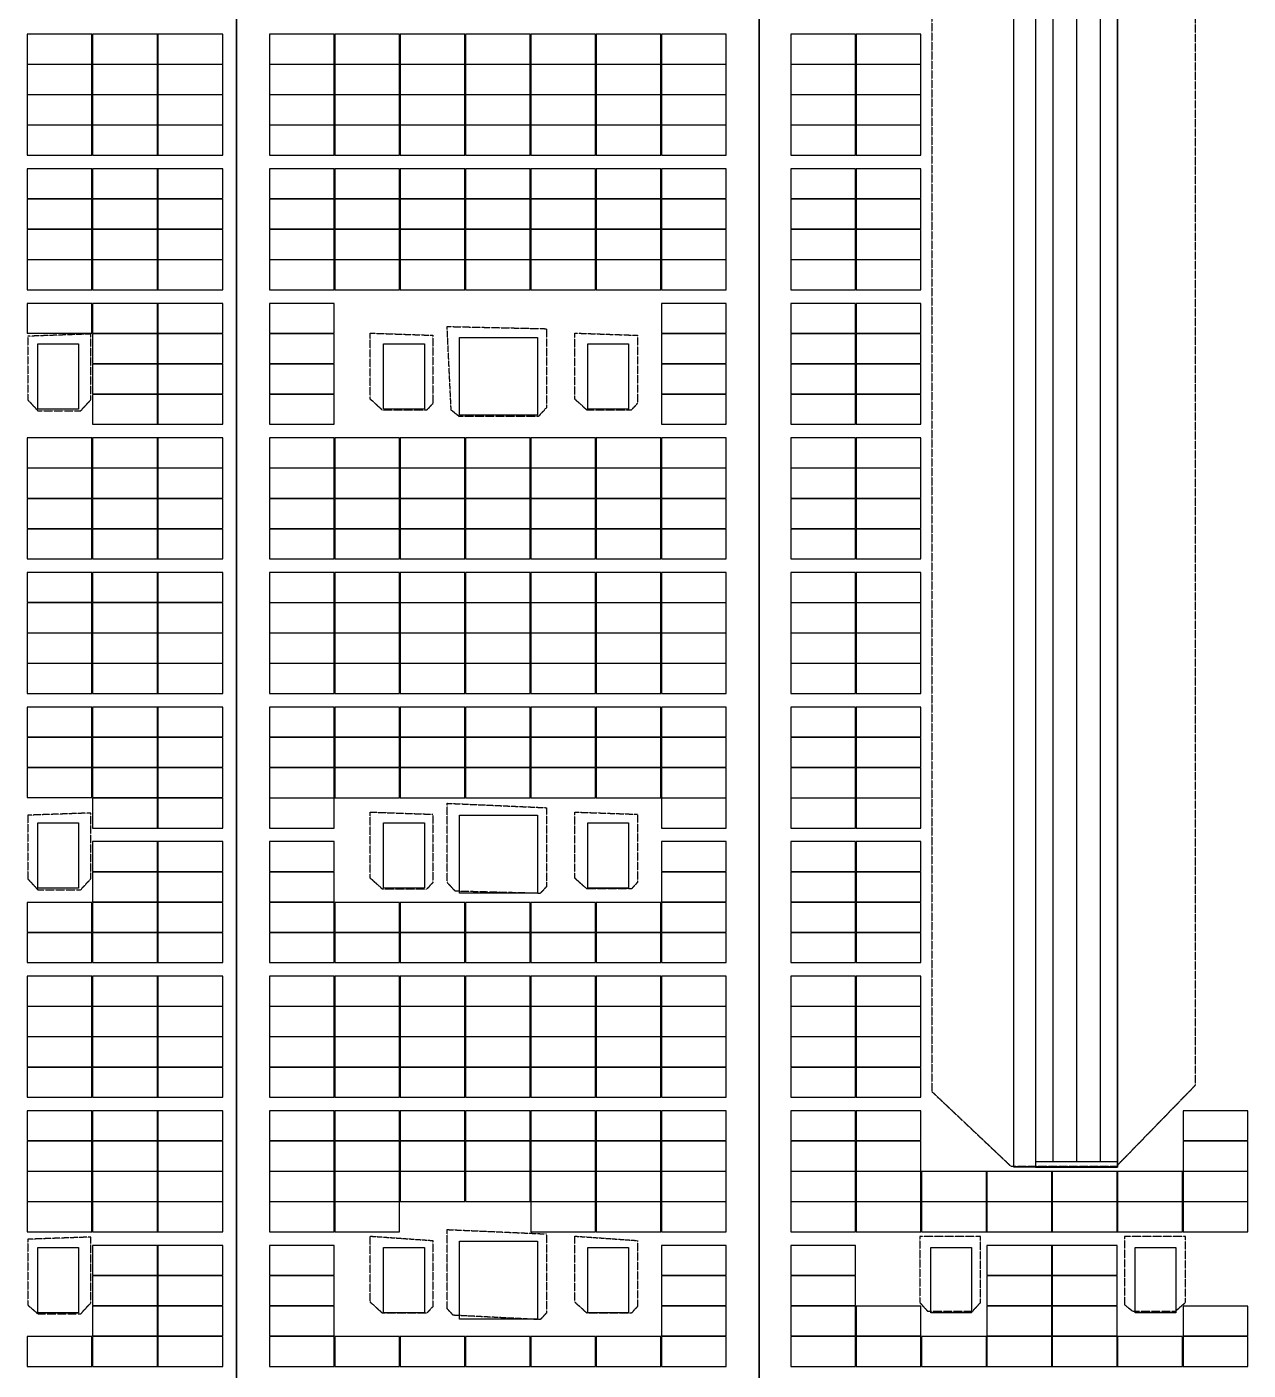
# Model space of a CAD drawing. Header units: metres. Extents: x -330863 to 383137, y -246038 to 314990.
# Drawn here: x 14103 to 58953, y 51590 to 100938 of the extents above; entities that cross this region are included whole.
import ezdxf

# ---------------------------------------------------------------- set-up
doc = ezdxf.new("R2010")
doc.units = ezdxf.units.M
doc.linetypes.add('DASHED', pattern=[1.524, 1.27, -0.254])
doc.linetypes.add('HIDDEN', pattern=[0.375, 0.25, -0.125])
for name, color, linetype in [('-建筑轮廓线', 7, 'Continuous'), ('屋脊线', 7, 'ByLayer'), ('组件', 7, 'ByLayer'), ('阴影', 8, 'DASHED'), ('障碍物', 7, 'ByLayer')]:
    doc.layers.add(name, color=color, linetype=linetype)
doc.layers.add('X消防车道', color=6, linetype='HIDDEN', lineweight=18)

# ---------------------------------------------------------------- blocks, each defined once
blk = doc.blocks.new('*U6')
at = {"layer": '屋脊线', "color": 30}
for p, q in [((21804.48789536953, -129651.2492358684, 8900), (21800.28662353754, 145848.7498962879, 8900)), ((41004.48789536953, -129651.2511312961, 10100), (41000.28662361205, 145848.7498962879, 10100))]:
    blk.add_line(p, q, dxfattribs=at)
at = {"flags": 1}
for tag in ['unit_id', 'unit_name']:
    blk.add_attdef(tag, (0, 0), '', height=2.5, dxfattribs=at)
blk = doc.blocks.new('*U41')
at = {"layer": '障碍物', "color": 1}
blk.add_polyline3d([(50349.99999806284, 138298.7498807907, 10), (54149.99999828636, 138298.7498807907, 10), (54149.99999828636, 59048.74988079071, 10), (50349.99999806284, 59048.74988079071, 10)], close=True, dxfattribs=at)
at = {"flags": 1}
for tag in ['shape', 'height']:
    blk.add_attdef(tag, (0, 0), '', height=2.5, dxfattribs=at)
blk = doc.blocks.new('*U171')
at = {"layer": '障碍物', "color": 1}
blk.add_polyline3d([(14500.02235256135, 89298.7500667572, 10), (16000.02208955586, 89298.7500667572, 10), (16000.02208955586, 86898.7499576807, 10), (14500.02235256135, 86898.7499576807, 10)], close=True, dxfattribs=at)
at = {"flags": 1}
for tag in ['shape', 'height']:
    blk.add_attdef(tag, (0, 0), '', height=2.5, dxfattribs=at)
blk = doc.blocks.new('*U175')
at = {"layer": '障碍物', "color": 1}
blk.add_polyline3d([(14500.0204230845, 71698.75006616116, 10), (16000.02015992999, 71698.75006616116, 10), (16000.02015992999, 69298.7499576807, 10), (14500.0204230845, 69298.7499576807, 10)], close=True, dxfattribs=at)
at = {"flags": 1}
for tag in ['shape', 'height']:
    blk.add_attdef(tag, (0, 0), '', height=2.5, dxfattribs=at)
blk = doc.blocks.new('*U179')
at = {"layer": '障碍物', "color": 1}
blk.add_polyline3d([(14500.01871272921, 56098.75006794929, 10), (16000.01844957471, 56098.75006794929, 10), (16000.01844957471, 53698.7499576807, 10), (14500.01871272921, 53698.7499576807, 10)], close=True, dxfattribs=at)
at = {"flags": 1}
for tag in ['shape', 'height']:
    blk.add_attdef(tag, (0, 0), '', height=2.5, dxfattribs=at)
blk = doc.blocks.new('*U252')
at = {"layer": '障碍物', "color": 1}
blk.add_polyline3d([(27199.99677754939, 89298.7500667572, 10), (28699.99651446939, 89298.7500667572, 10), (28699.99651446939, 86898.7499576807, 10), (27199.99677754939, 86898.7499576807, 10)], close=True, dxfattribs=at)
at = {"flags": 1}
for tag in ['shape', 'height']:
    blk.add_attdef(tag, (0, 0), '', height=2.5, dxfattribs=at)
blk = doc.blocks.new('*U253')
at = {"layer": '障碍物', "color": 1}
blk.add_polyline3d([(34700.02261579038, 89298.7500667572, 10), (36200.02235248685, 89298.7500667572, 10), (36200.02235248685, 86898.7499576807, 10), (34700.02261579038, 86898.7499576807, 10)], close=True, dxfattribs=at)
at = {"flags": 1}
for tag in ['shape', 'height']:
    blk.add_attdef(tag, (0, 0), '', height=2.5, dxfattribs=at)
blk = doc.blocks.new('*U254')
at = {"layer": '障碍物', "color": 1}
blk.add_polyline3d([(27199.99484799803, 71698.75006616116, 10), (28699.99458484352, 71698.75006616116, 10), (28699.99458484352, 69298.7499576807, 10), (27199.99484799803, 69298.7499576807, 10)], close=True, dxfattribs=at)
at = {"flags": 1}
for tag in ['shape', 'height']:
    blk.add_attdef(tag, (0, 0), '', height=2.5, dxfattribs=at)
blk = doc.blocks.new('*U255')
at = {"layer": '障碍物', "color": 1}
blk.add_polyline3d([(34700.02068631351, 71698.75006616116, 10), (36200.020423159, 71698.75006616116, 10), (36200.020423159, 69298.7499576807, 10), (34700.02068631351, 69298.7499576807, 10)], close=True, dxfattribs=at)
at = {"flags": 1}
for tag in ['shape', 'height']:
    blk.add_attdef(tag, (0, 0), '', height=2.5, dxfattribs=at)
blk = doc.blocks.new('*U256')
at = {"layer": '障碍物', "color": 1}
blk.add_polyline3d([(27199.99313801527, 56098.75006794929, 10), (28699.99287463725, 56098.75006794929, 10), (28699.99287463725, 53698.7499576807, 10), (27199.99313801527, 53698.7499576807, 10)], close=True, dxfattribs=at)
at = {"flags": 1}
for tag in ['shape', 'height']:
    blk.add_attdef(tag, (0, 0), '', height=2.5, dxfattribs=at)
blk = doc.blocks.new('*U257')
at = {"layer": '障碍物', "color": 1}
blk.add_polyline3d([(34700.01897588372, 56098.75006794929, 10), (36200.01871287823, 56098.75006794929, 10), (36200.01871287823, 53698.7499576807, 10), (34700.01897588372, 53698.7499576807, 10)], close=True, dxfattribs=at)
at = {"flags": 1}
for tag in ['shape', 'height']:
    blk.add_attdef(tag, (0, 0), '', height=2.5, dxfattribs=at)
blk = doc.blocks.new('*U281')
at = {"layer": '障碍物', "color": 1}
blk.add_polyline3d([(29989.86887447536, 89529.00398552416, 10), (32850.37708550692, 89529.00398552416, 10), (32850.37708550692, 86668.4957742691, 10), (29989.86887447536, 86668.4957742691, 10)], close=True, dxfattribs=at)
at = {"flags": 1}
for tag in ['shape', 'height']:
    blk.add_attdef(tag, (0, 0), '', height=2.5, dxfattribs=at)
blk = doc.blocks.new('*U282')
at = {"layer": '障碍物', "color": 1}
blk.add_polyline3d([(29989.86887447536, 71978.63719105719, 10), (32850.37708550692, 71978.63719105719, 10), (32850.37708550692, 69118.12897920609, 10), (29989.86887447536, 69118.12897920609, 10)], close=True, dxfattribs=at)
at = {"flags": 1}
for tag in ['shape', 'height']:
    blk.add_attdef(tag, (0, 0), '', height=2.5, dxfattribs=at)
blk = doc.blocks.new('*U283')
at = {"layer": '障碍物', "color": 1}
blk.add_polyline3d([(29989.86887447536, 56329.00398671628, 10), (32850.37708550692, 56329.00398671628, 10), (32850.37708550692, 53468.4957742691, 10), (29989.86887447536, 53468.4957742691, 10)], close=True, dxfattribs=at)
at = {"flags": 1}
for tag in ['shape', 'height']:
    blk.add_attdef(tag, (0, 0), '', height=2.5, dxfattribs=at)
blk = doc.blocks.new('*U286')
at = {"layer": '障碍物', "color": 1}
blk.add_polyline3d([(47299.99999806285, 56098.75006794929, 10), (48799.99973498285, 56098.75006794929, 10), (48799.99973498285, 53698.7499576807, 10), (47299.99999806285, 53698.7499576807, 10)], close=True, dxfattribs=at)
at = {"flags": 1}
for tag in ['shape', 'height']:
    blk.add_attdef(tag, (0, 0), '', height=2.5, dxfattribs=at)
blk = doc.blocks.new('*U287')
at = {"layer": '障碍物', "color": 1}
blk.add_polyline3d([(54799.99999806285, 56098.74853253365, 10), (56299.99973505736, 56098.74853253365, 10), (56299.99973505736, 53698.74842345715, 10), (54799.99999806285, 53698.74842345715, 10)], close=True, dxfattribs=at)
at = {"flags": 1}
for tag in ['shape', 'height']:
    blk.add_attdef(tag, (0, 0), '', height=2.5, dxfattribs=at)
blk = doc.blocks.new('*U19')
at = {"layer": '组件', "color": 0}
blk.add_polyline3d([(0, 0, 0), (6.7e-15, 109.6, 0), (-238.1009774266284, 109.6, 11.9366891759911), (-238.1009774266284, 1.46e-14, 11.9366891759911)], close=True, dxfattribs=at)
at = {"flags": 1}
for tag in ['voco', 'vmpo', 'mounting-hole-spacing1', 'mounting-hole-spacing2', 'module-material', 'theme', 'silicon-material', 'userid', 'company-name', 'note', 'name', 'panel-width', 'panel-height', 'panel-length', 'pmax', 'id', 'impo', 'isco']:
    blk.add_attdef(tag, (0, 0), '', height=2.5, dxfattribs=at)
blk = doc.blocks.new('*U17')
at = {"layer": '组件', "color": 0}
blk.add_polyline3d([(0, 0, 0), (6.7e-15, -109.6, 0), (237.9347828191169, -109.6, 14.88620585709026), (237.9347828191169, 1.46e-14, 14.88620585709026)], close=True, dxfattribs=at)
at = {"flags": 1}
for tag in ['voco', 'vmpo', 'mounting-hole-spacing1', 'mounting-hole-spacing2', 'module-material', 'theme', 'silicon-material', 'userid', 'company-name', 'note', 'name', 'panel-width', 'panel-height', 'panel-length', 'pmax', 'id', 'impo', 'isco']:
    blk.add_attdef(tag, (0, 0), '', height=2.5, dxfattribs=at)
blk = doc.blocks.new('*U15')
at = {"layer": '组件', "color": 0}
blk.add_polyline3d([(0, 0, 0), (6.7e-15, 109.6, 0), (-238.0645125553749, 109.6, 12.64309541891256), (-238.0645125553749, 1.46e-14, 12.64309541891256)], close=True, dxfattribs=at)
at = {"flags": 1}
for tag in ['voco', 'vmpo', 'mounting-hole-spacing1', 'mounting-hole-spacing2', 'module-material', 'theme', 'silicon-material', 'userid', 'company-name', 'note', 'name', 'panel-width', 'panel-height', 'panel-length', 'pmax', 'id', 'impo', 'isco']:
    blk.add_attdef(tag, (0, 0), '', height=2.5, dxfattribs=at)

msp = doc.modelspace()

# ---------------------------------------------------------------- hatches: boundary and pattern name
at = {"layer": 'X消防车道'}
h = msp.add_hatch(dxfattribs=at)
h.set_pattern_fill('DOTS', color=8, scale=1000, angle=-31.48783798076735)
h.set_pattern_definition([(328.5121620192327, (-1970228605.701966, -2547630934.377606), (1506.050284478311, 939.1527315207007), [0, -1587.499999999999])])
h.paths.add_polyline_path([(-93210.31932864338, -143669.9816289544, 0.388696347810305), (-80260.50890044775, -155528.7499007024), (-29868.25021682074, -155528.749902565, 0.0729934230257984), (-27282.11924788542, -155149.1864708438), (-24812.54212517292, -154408.3133338205, -0.0729934230209538), (-22226.41115623759, -154028.7499007024), (83399.93261551949, -154028.749902565, -0.414215405250258), (92399.99996935017, -163028.7391755916), (92400.01187910326, -173021.7107695714), (96400.0120633305, -173176.2576506659), (96399.99996935017, -163028.7344095483, 0.4142203272388091), (83399.6842201473, -150028.7499058246), (-22813.48650954664, -150028.749903962, 0.0729934230411844), (-25399.61747935508, -150408.3133356832), (-27869.19458594406, -151149.1864689812, -0.0729934230362219), (-30455.32555586891, -151528.7499007024), (-80260.50890015671, -151528.7499007024, -0.3886976849728412), (-89225.76594498008, -143318.7917464599), (-114666.7633144511, 145381.2082974985, -0.4401982675162612), (-105701.5062695695, 155171.2501437217), (85999.68118983321, 155171.2501404621, -0.414210992521494), (94999.68118930935, 146171.3291063718, -0.1414481113697162), (96999.68118965859, 153099.4533711858, 0.2576703992202549), (85999.5199388382, 159171.2501390651), (-105701.6028190823, 159171.2501441874, 0.4401960510058327), (-118651.3220010651, 145030.0785886869)])

# ---------------------------------------------------------------- linework, layer by layer
at = {"layer": '-建筑轮廓线'}
for p, q in [((51775.00148373889, 138101.2500973232, 10100), (51775.00148251652, 59251.25009723007, 10100)), ((52650.00148373888, 138101.2500973232, 10100), (52650.00148245832, 59251.25009723007, 10100)), ((53525.00148373889, 138101.2500973232, 10100), (53525.0014823419, 59251.25009723007, 10100)), ((51150.00148251652, 59251.25009723007, 10100), (54150.00148251652, 59251.25009723007, 10100))]:
    msp.add_line(p, q, dxfattribs=at)
at = {"layer": '-建筑轮廓线', "elevation": 10100}
msp.add_lwpolyline([(51150.00148251652, 59051.25009750947), (54150.00148251652, 59051.25009750947), (54150.00148391351, 138301.2500984408), (51150.00148373889, 138301.2500984408)], close=True, dxfattribs=at)
at = {"layer": '屋脊线', "color": 30, "elevation": 8900}
msp.add_lwpolyline([(21800.28662353521, 145848.7498962134), (21804.48789533926, -129651.2492357939)], dxfattribs=at)
at = {"layer": '屋脊线', "color": 2, "elevation": 10100}
msp.add_lwpolyline([(41000.28662354685, 145848.7498962134), (41004.4878953509, -129651.251131501)], dxfattribs=at)
at = {"layer": '阴影', "linetype": 'DASHED'}
for points in [[(57023.4619140625, 62065.29296874999, 9296.479492187498), (57023.26660156249, 141412.24609375, 9296.489257812502), (53223.84765625, 141412.197265625, 9487.257080078123), (52031.8798828125, 140847.1484375, 9547.105712890623), (51212.3974609375, 141089.287109375, 9588.251953125), (47338.4814453125, 141089.23828125, 9782.760009765623), (47338.6572265625, 61823.046875, 9782.767333984377), (50244.1162109375, 59078.59375, 9636.868896484379), (54118.0322265625, 59078.6474609375, 9442.36083984375), (57023.4619140625, 62065.29296874999, 9296.479492187498)], [(29536.10107421875, 89929.45312499999, 9384.434814453123), (33180.18798828125, 89848.79882812499, 9612.189941406248), (33180.23193359375, 86942.91015624999, 9612.189941406248), (32882.76123046875, 86620.02929687499, 9593.598022460938), (29982.3681640625, 86619.98046875, 9412.323608398438), (29684.88525390625, 86862.12890625, 9393.731079101562), (29536.10107421875, 89929.45312499999, 9384.434814453123)], [(14140.85571289062, 89573.16406250001, 9307.740478515623), (14140.89111328125, 87232.31445312499, 9307.740478515623), (14512.75512695312, 86828.720703125, 9287.996215820312), (16074.56176757812, 86828.740234375, 9205.068359375002), (16446.41479492187, 87232.34375, 9185.323486328123), (16446.37817382812, 89653.91601562499, 9185.323486328123), (14140.85571289062, 89573.16406250001, 9307.740478515623)], [(26710.0830078125, 89687.24609375, 9207.808227539062), (29015.5224609375, 89606.57226562499, 9351.898193359377), (29015.5615234375, 87104.27734375, 9351.898193359377), (28792.45849609375, 86862.109375, 9337.9541015625), (27156.337890625, 86862.08984374999, 9235.697021484377), (26710.11962890625, 87265.673828125, 9207.808227539062), (26710.0830078125, 89687.24609375, 9207.808227539062)], [(34221.357421875, 89687.373046875, 9677.263183593752), (36526.79931640625, 89606.689453125, 9821.353149414062), (36526.83837890625, 87104.39453124999, 9821.353149414062), (36303.73291015625, 86862.23632812501, 9807.40905761719), (34667.61474609375, 86862.216796875, 9705.1513671875), (34221.39404296875, 87265.80078125, 9677.263183593752), (34221.357421875, 89687.373046875, 9677.263183593752)], [(14141.12426757812, 71976.3818359375, 9307.740478515623), (14141.15966796875, 69635.5224609375, 9307.740478515623), (14513.02368164062, 69231.93359375, 9287.996215820312), (16074.83032226562, 69231.95800781249, 9205.068359375002), (16446.68334960937, 69635.556640625, 9185.323486328123), (16446.64672851562, 72057.12890625, 9185.323486328123), (14141.12426757812, 71976.3818359375, 9307.740478515623)], [(26710.34912109375, 72090.4833984375, 9207.808227539062), (29015.791015625, 72009.8046875, 9351.898193359377), (29015.830078125, 69507.509765625, 9351.898193359377), (28792.72705078125, 69265.35156249999, 9337.9541015625), (27156.6064453125, 69265.3271484375, 9235.697021484377), (26710.3857421875, 69668.896484375, 9207.808227539062), (26710.34912109375, 72090.4833984375, 9207.808227539062)], [(29536.3671875, 72413.41308593749, 9384.434814453123), (33180.4541015625, 72252.03125, 9612.189941406248), (33180.50048828125, 69346.142578125, 9612.189941406248), (32957.3974609375, 69103.9794921875, 9598.245849609377), (29833.89404296875, 69184.6484375, 9403.02734375), (29536.41357421875, 69507.51953125, 9384.434814453123), (29536.3671875, 72413.41308593749, 9384.434814453123)], [(34221.62353515625, 72090.60546875, 9677.263183593752), (36527.06787109375, 72009.92675781249, 9821.353149414062), (36527.10693359375, 69507.63671875, 9821.353149414062), (36304.00146484375, 69265.4736328125, 9807.40905761719), (34667.88330078125, 69265.44921875, 9705.1513671875), (34221.66259765625, 69669.0380859375, 9677.263183593752), (34221.62353515625, 72090.60546875, 9677.263183593752)], [(29536.6064453125, 56753.9013671875, 9384.434814453123), (33180.693359375, 56592.51953125, 9612.189941406248), (33180.7373046875, 53686.630859375, 9612.189941406248), (32957.63671875, 53444.46777343749, 9598.245849609377), (29759.76318359375, 53605.8544921875, 9398.37890625), (29536.650390625, 53848.0078125, 9384.434814453123), (29536.6064453125, 56753.9013671875, 9384.434814453123)], [(14141.3623046875, 56397.578125, 9307.740478515623), (14141.39892578125, 53976.00097656249, 9307.740478515623), (14513.26171875, 53653.1298828125, 9287.996215820312), (16075.068359375, 53653.1494140625, 9205.068359375002), (16446.92138671875, 54056.7529296875, 9185.323486328123), (16446.884765625, 56478.330078125, 9185.323486328123), (14141.3623046875, 56397.578125, 9307.740478515623)], [(26710.5859375, 56511.689453125, 9207.808837890621), (29016.0302734375, 56350.29296875, 9351.898193359377), (29016.06689453125, 53928.7255859375, 9351.898193359377), (28792.9638671875, 53686.5673828125, 9337.9541015625), (27156.84326171875, 53686.5234375, 9235.697021484377), (26710.625, 54090.1220703125, 9207.808227539062), (26710.5859375, 56511.689453125, 9207.808837890621)], [(34221.86279296875, 56511.8212890625, 9677.263183593752), (36527.30712890625, 56350.419921875, 9821.353149414062), (36527.34375, 53928.8525390625, 9821.353149414062), (36304.23828125, 53686.68945312499, 9807.40905761719), (34668.1201171875, 53686.6552734375, 9705.1513671875), (34221.8994140625, 54090.244140625, 9677.263183593752), (34221.86279296875, 56511.8212890625, 9677.263183593752)], [(49126.640625, 54074.00878906249, 9692.984619140623), (49126.640625, 56495.57617187499, 9692.983398437502), (46891.6650390625, 56495.5908203125, 9805.217895507814), (46891.669921875, 54074.0234375, 9805.2197265625), (47189.66796875, 53751.142578125, 9790.255126953123), (48828.64746093749, 53751.13281249999, 9707.949829101562), (49126.640625, 54074.00878906249, 9692.984619140623)], [(56650.986328125, 54074.09179687499, 9315.181274414062), (56650.9814453125, 56495.66406249999, 9315.181274414062), (54416.0302734375, 56495.634765625, 9427.398071289062), (54416.03515625, 53993.33984375, 9427.398071289062), (54714.0283203125, 53751.1865234375, 9412.435302734379), (56278.49609375, 53751.2060546875, 9333.88427734375), (56650.986328125, 54074.09179687499, 9315.181274414062)]]:
    msp.add_polyline3d(points, close=True, dxfattribs=at)
at = {"layer": '障碍物'}
for points, elevation in [([(50349.99999805819, 138298.7498805672), (54149.99999822117, 138298.7498805672), (54149.99999822117, 59048.74988056719), (50349.99999805819, 59048.74988056719)], 11657), ([(29989.86887443112, 89529.00398539378), (32850.37708544638, 89529.00398539378), (32850.37708544638, 86668.49577443674), (29989.86887443112, 86668.49577443674)], 10300), ([(29989.86887443112, 71978.63719116896), (32850.37708544638, 71978.63719116896), (32850.37708544638, 69118.12897928059), (29989.86887443112, 69118.12897928059)], 10300), ([(29989.86887443112, 56329.00398613885), (32850.37708544638, 56329.00398613885), (32850.37708544638, 53468.49577425047), (29989.86887443112, 53468.49577425047)], 10300)]:
    msp.add_lwpolyline(points, close=True, dxfattribs=dict(at, elevation=elevation))
at = {"layer": '障碍物', "color": 4, "elevation": 10300}
for points in [[(14500.02235250082, 89298.75006636605), (16000.02208957681, 89298.75006636605), (16000.02208957681, 86898.74995749442), (14500.02235250082, 86898.74995749442)], [(27199.99677752145, 89298.75006636605), (28699.99651442282, 89298.75006636605), (28699.99651442282, 86898.74995749442), (27199.99677752145, 86898.74995749442)], [(34700.02261572751, 89298.75006636605), (36200.02235245425, 89298.75006636605), (36200.02235245425, 86898.74995749442), (34700.02261572751, 86898.74995749442)], [(14500.02042303327, 71698.75006627291), (16000.02015993465, 71698.75006627291), (16000.02015993465, 69298.7499574013), (14500.02042303327, 69298.7499574013)], [(27199.99484793749, 71698.75006627291), (28699.99458483886, 71698.75006627291), (28699.99458483886, 69298.7499574013), (27199.99484793749, 69298.7499574013)], [(34700.02068637637, 71698.75006627291), (36200.02042316133, 71698.75006627291), (36200.02042316133, 69298.7499574013), (34700.02068637637, 69298.7499574013)], [(14500.01871277578, 56098.75006757676), (16000.01844956074, 56098.75006757676), (16000.01844956074, 53698.74995730817), (14500.01871277578, 53698.74995730817)], [(27199.99313797103, 56098.75006757676), (28699.99287463958, 56098.75006757676), (28699.99287463958, 53698.74995730817), (27199.99313797103, 53698.74995730817)], [(34700.01897582784, 56098.75006757676), (36200.01871284563, 56098.75006757676), (36200.01871284563, 53698.74995730817), (34700.01897582784, 53698.74995730817)], [(47299.99999801163, 56098.75006757676), (48799.9997349712, 56098.75006757676), (48799.9997349712, 53698.74995730817), (47299.99999801163, 53698.74995730817)], [(54799.99999801163, 56098.7485322915), (56299.99973502942, 56098.7485322915), (56299.99973502942, 53698.74842341989), (54799.99999801163, 53698.74842341989)]]:
    msp.add_lwpolyline(points, close=True, dxfattribs=at)

# ---------------------------------------------------------------- block references
at = {"layer": '屋脊线'}
msp.add_blockref('*U6', (0, 0), dxfattribs=at)
at = {"layer": '组件', "color": 5, "xscale": 10, "yscale": 10, "zscale": 10}
for name, p in [('*U15', (16493.95652240001, 99572.74999999705, 9281.792222047017)), ('*U15', (18894.57350460001, 99572.74999999705, 9154.325833611198)), ('*U15', (21295.19048680002, 99572.74999999705, 9026.85944517538)), ('*U17', (23014.79941023997, 100668.6999999958, 9075.86398799084)), ('*U17', (25414.10830039998, 100668.6999999958, 9225.82079362526)), ('*U17', (27813.41719056, 100668.6999999958, 9375.777599259674)), ('*U17', (30212.72608072001, 100668.6999999958, 9525.734404894098)), ('*U17', (32612.03497088001, 100668.6999999958, 9675.691210528516)), ('*U17', (35011.34386104002, 100668.6999999958, 9825.648016162935)), ('*U17', (37410.65275120003, 100668.6999999958, 9975.604821797355)), ('*U19', (44537.01644615997, 99572.6999999973, 10022.6426353425)), ('*U19', (46938.00105619998, 99572.6999999973, 9902.089661065858)), ('*U15', (16493.95652240001, 98456.74999999699, 9281.792222047017)), ('*U15', (18894.57350460001, 98456.74999999699, 9154.325833611198)), ('*U15', (21295.19048680002, 98456.74999999699, 9026.85944517538)), ('*U17', (23014.79941023997, 99552.69999999584, 9075.86398799084)), ('*U17', (25414.10830039998, 99552.69999999584, 9225.82079362526)), ('*U17', (27813.41719056, 99552.69999999584, 9375.777599259674)), ('*U17', (30212.72608072001, 99552.69999999584, 9525.734404894098)), ('*U17', (32612.03497088001, 99552.69999999584, 9675.691210528516)), ('*U17', (35011.34386104002, 99552.69999999584, 9825.648016162935)), ('*U17', (37410.65275120003, 99552.69999999584, 9975.604821797355)), ('*U19', (44537.01644615997, 98456.6999999973, 10022.6426353425)), ('*U19', (46938.00105619998, 98456.6999999973, 9902.089661065858)), ('*U15', (16493.95652240001, 97340.74999999705, 9281.792222047017)), ('*U15', (18894.57350460001, 97340.74999999705, 9154.325833611198)), ('*U15', (21295.19048680002, 97340.74999999705, 9026.85944517538)), ('*U17', (23014.79941023997, 98436.6999999958, 9075.86398799084)), ('*U17', (25414.10830039998, 98436.6999999958, 9225.82079362526)), ('*U17', (27813.41719056, 98436.6999999958, 9375.777599259674)), ('*U17', (30212.72608072001, 98436.6999999958, 9525.734404894098)), ('*U17', (32612.03497088001, 98436.6999999958, 9675.691210528516)), ('*U17', (35011.34386104002, 98436.6999999958, 9825.648016162935)), ('*U17', (37410.65275120003, 98436.6999999958, 9975.604821797355)), ('*U19', (44537.01644615997, 97340.6999999973, 10022.6426353425)), ('*U19', (46938.00105619998, 97340.6999999973, 9902.089661065858)), ('*U15', (16493.95652240001, 96224.74999999702, 9281.792222047017)), ('*U15', (18894.57350460001, 96224.74999999702, 9154.325833611198)), ('*U15', (21295.19048680002, 96224.74999999702, 9026.85944517538)), ('*U17', (23014.79941023997, 97320.69999999579, 9075.86398799084)), ('*U17', (25414.10830039998, 97320.69999999579, 9225.82079362526)), ('*U17', (27813.41719056, 97320.69999999579, 9375.777599259674)), ('*U17', (30212.72608072001, 97320.69999999579, 9525.734404894098)), ('*U17', (32612.03497088001, 97320.69999999579, 9675.691210528516)), ('*U17', (35011.34386104002, 97320.69999999579, 9825.648016162935)), ('*U17', (37410.65275120003, 97320.69999999579, 9975.604821797355)), ('*U19', (44537.01644615997, 96224.6999999973, 10022.6426353425)), ('*U19', (46938.00105619998, 96224.6999999973, 9902.089661065858)), ('*U15', (16493.95652240001, 94628.74999999716, 9281.796225276046)), ('*U15', (18894.57350460001, 94628.74999999716, 9154.329836840227)), ('*U15', (21295.19048680002, 94628.74999999716, 9026.863448404409)), ('*U17', (23014.79941023997, 95724.699999996, 9075.85927585654)), ('*U17', (25414.10830039998, 95724.699999996, 9225.816081490959)), ('*U17', (27813.41719056, 95724.699999996, 9375.772887125377)), ('*U17', (30212.72608072001, 95724.699999996, 9525.729692759796)), ('*U17', (32612.03497088001, 95724.699999996, 9675.686498394212)), ('*U17', (35011.34386104002, 95724.699999996, 9825.643304028634)), ('*U17', (37410.65275120003, 95724.699999996, 9975.600109663052)), ('*U19', (44537.01644615997, 94628.69999999748, 10022.64642086808)), ('*U19', (46938.00105619998, 94628.69999999748, 9902.093446591436)), ('*U15', (16493.95652240001, 93512.74999999718, 9281.796225276046)), ('*U15', (18894.57350460001, 93512.74999999718, 9154.329836840227)), ('*U15', (21295.19048680002, 93512.74999999718, 9026.863448404409)), ('*U17', (23014.79941023997, 94608.69999999602, 9075.85927585654)), ('*U17', (25414.10830039998, 94608.69999999602, 9225.816081490959)), ('*U17', (27813.41719056, 94608.69999999602, 9375.772887125377)), ('*U17', (30212.72608072001, 94608.69999999602, 9525.729692759796)), ('*U17', (32612.03497088001, 94608.69999999602, 9675.686498394212)), ('*U17', (35011.34386104002, 94608.69999999602, 9825.643304028634)), ('*U17', (37410.65275120003, 94608.69999999602, 9975.600109663052)), ('*U19', (44537.01644615997, 93512.69999999745, 10022.64642086808)), ('*U19', (46938.00105619998, 93512.69999999745, 9902.093446591436)), ('*U15', (16493.95652240001, 92396.7499999972, 9281.796225276046)), ('*U15', (18894.57350460001, 92396.7499999972, 9154.329836840227)), ('*U15', (21295.19048680002, 92396.7499999972, 9026.863448404409)), ('*U17', (23014.79941023997, 93492.69999999604, 9075.85927585654)), ('*U17', (25414.10830039998, 93492.69999999604, 9225.816081490959)), ('*U17', (27813.41719056, 93492.69999999604, 9375.772887125377)), ('*U17', (30212.72608072001, 93492.69999999604, 9525.729692759796)), ('*U17', (32612.03497088001, 93492.69999999604, 9675.686498394212)), ('*U17', (35011.34386104002, 93492.69999999604, 9825.643304028634)), ('*U17', (37410.65275120003, 93492.69999999604, 9975.600109663052)), ('*U19', (44537.01644615997, 92396.6999999975, 10022.64642086808)), ('*U19', (46938.00105619998, 92396.6999999975, 9902.093446591436)), ('*U15', (16493.95652240001, 91280.74999999713, 9281.796225276046)), ('*U15', (18894.57350460001, 91280.74999999713, 9154.329836840227)), ('*U15', (21295.19048680002, 91280.74999999713, 9026.863448404409)), ('*U17', (23014.79941023997, 92376.69999999602, 9075.85927585654)), ('*U17', (25414.10830039998, 92376.69999999602, 9225.816081490959)), ('*U17', (27813.41719056, 92376.69999999602, 9375.772887125377)), ('*U17', (30212.72608072001, 92376.69999999602, 9525.729692759796)), ('*U17', (32612.03497088001, 92376.69999999602, 9675.686498394212)), ('*U17', (35011.34386104002, 92376.69999999602, 9825.643304028634)), ('*U17', (37410.65275120003, 92376.69999999602, 9975.600109663052)), ('*U19', (44537.01644615997, 91280.69999999744, 10022.64642086808)), ('*U19', (46938.00105619998, 91280.69999999744, 9902.093446591436)), ('*U15', (16493.95652240001, 89684.74999999734, 9281.80022850508)), ('*U15', (18894.57350460001, 89684.74999999734, 9154.33384006926)), ('*U15', (21295.19048680002, 89684.74999999734, 9026.867451633441)), ('*U17', (23014.79941023997, 90780.69999999623, 9075.854563722238)), ('*U17', (37410.65275120003, 90780.69999999623, 9975.595397528748)), ('*U19', (44537.01644615997, 89684.69999999761, 10022.65020639366)), ('*U19', (46938.00105619998, 89684.69999999761, 9902.097232117016)), ('*U15', (18894.57350460001, 88568.7499999973, 9154.33384006926)), ('*U15', (21295.19048680002, 88568.7499999973, 9026.867451633441)), ('*U17', (23014.79941023997, 89664.69999999626, 9075.854563722238)), ('*U17', (37410.65275120003, 89664.69999999626, 9975.595397528748)), ('*U19', (44537.01644615997, 88568.69999999763, 10022.65020639366)), ('*U19', (46938.00105619998, 88568.69999999763, 9902.097232117016)), ('*U15', (18894.57350460001, 87452.74999999734, 9154.33384006926)), ('*U15', (21295.19048680002, 87452.74999999734, 9026.867451633441)), ('*U17', (23014.79941023997, 88548.69999999626, 9075.854563722238)), ('*U17', (37410.65275120003, 88548.69999999626, 9975.595397528748)), ('*U19', (44537.01644615997, 87452.6999999976, 10022.65020639366)), ('*U19', (46938.00105619998, 87452.6999999976, 9902.097232117016)), ('*U15', (18894.57350460001, 86336.74999999734, 9154.33384006926)), ('*U15', (21295.19048680002, 86336.74999999734, 9026.867451633441)), ('*U17', (23014.79941023997, 87432.69999999626, 9075.854563722238)), ('*U17', (37410.65275120003, 87432.69999999626, 9975.595397528748)), ('*U19', (44537.01644615997, 86336.69999999763, 10022.65020639366)), ('*U19', (46938.00105619998, 86336.69999999763, 9902.097232117016)), ('*U15', (16493.95652240001, 84740.7499999975, 9281.804231734111)), ('*U15', (18894.57350460001, 84740.7499999975, 9154.337843298292)), ('*U15', (21295.19048680002, 84740.7499999975, 9026.871454862476)), ('*U17', (23014.79941023997, 85836.69999999649, 9075.849851587936)), ('*U17', (25414.10830039998, 85836.69999999649, 9225.806657222354)), ('*U17', (27813.41719056, 85836.69999999649, 9375.763462856772)), ('*U17', (30212.72608072001, 85836.69999999649, 9525.720268491194)), ('*U17', (32612.03497088001, 85836.69999999649, 9675.677074125611)), ('*U17', (35011.34386104002, 85836.69999999649, 9825.633879760027)), ('*U17', (37410.65275120003, 85836.69999999649, 9975.590685394447)), ('*U19', (44537.01644615997, 84740.69999999773, 10022.65399191925)), ('*U19', (46938.00105619998, 84740.69999999773, 9902.101017642599)), ('*U15', (16493.95652240001, 83624.74999999751, 9281.804231734111)), ('*U15', (18894.57350460001, 83624.74999999751, 9154.337843298292)), ('*U15', (21295.19048680002, 83624.74999999751, 9026.871454862476)), ('*U17', (23014.79941023997, 84720.69999999646, 9075.849851587936)), ('*U17', (25414.10830039998, 84720.69999999646, 9225.806657222354)), ('*U17', (27813.41719056, 84720.69999999646, 9375.763462856772)), ('*U17', (30212.72608072001, 84720.69999999646, 9525.720268491194)), ('*U17', (32612.03497088001, 84720.69999999646, 9675.677074125611)), ('*U17', (35011.34386104002, 84720.69999999646, 9825.633879760027)), ('*U17', (37410.65275120003, 84720.69999999646, 9975.590685394447)), ('*U19', (44537.01644615997, 83624.69999999776, 10022.65399191925)), ('*U19', (46938.00105619998, 83624.69999999776, 9902.101017642599)), ('*U15', (16493.95652240001, 82508.7499999975, 9281.804231734111)), ('*U15', (18894.57350460001, 82508.7499999975, 9154.337843298292)), ('*U15', (21295.19048680002, 82508.7499999975, 9026.871454862476)), ('*U17', (23014.79941023997, 83604.69999999649, 9075.849851587936)), ('*U17', (25414.10830039998, 83604.69999999649, 9225.806657222354)), ('*U17', (27813.41719056, 83604.69999999649, 9375.763462856772)), ('*U17', (30212.72608072001, 83604.69999999649, 9525.720268491194)), ('*U17', (32612.03497088001, 83604.69999999649, 9675.677074125611)), ('*U17', (35011.34386104002, 83604.69999999649, 9825.633879760027)), ('*U17', (37410.65275120003, 83604.69999999649, 9975.590685394447)), ('*U19', (44537.01644615997, 82508.69999999776, 10022.65399191925)), ('*U19', (46938.00105619998, 82508.69999999776, 9902.101017642599)), ('*U15', (16493.95652240001, 81392.7499999975, 9281.804231734111)), ('*U15', (18894.57350460001, 81392.7499999975, 9154.337843298292)), ('*U15', (21295.19048680002, 81392.7499999975, 9026.871454862476)), ('*U17', (23014.79941023997, 82488.69999999646, 9075.849851587936)), ('*U17', (25414.10830039998, 82488.69999999646, 9225.806657222354)), ('*U17', (27813.41719056, 82488.69999999646, 9375.763462856772)), ('*U17', (30212.72608072001, 82488.69999999646, 9525.720268491194)), ('*U17', (32612.03497088001, 82488.69999999646, 9675.677074125611)), ('*U17', (35011.34386104002, 82488.69999999646, 9825.633879760027)), ('*U17', (37410.65275120003, 82488.69999999646, 9975.590685394447)), ('*U19', (44537.01644615997, 81392.69999999776, 10022.65399191925)), ('*U19', (46938.00105619998, 81392.69999999776, 9902.101017642599)), ('*U15', (16493.95652240001, 79796.74999999766, 9281.808234963142)), ('*U15', (18894.57350460001, 79796.74999999766, 9154.341846527324)), ('*U15', (21295.19048680002, 79796.74999999766, 9026.875458091508)), ('*U17', (23014.79941023997, 80892.6999999967, 9075.845139453633)), ('*U17', (25414.10830039998, 80892.6999999967, 9225.801945088053)), ('*U17', (27813.41719056, 80892.6999999967, 9375.758750722473)), ('*U17', (30212.72608072001, 80892.6999999967, 9525.715556356889)), ('*U17', (32612.03497088001, 80892.6999999967, 9675.672361991306)), ('*U17', (35011.34386104002, 80892.6999999967, 9825.629167625728)), ('*U17', (37410.65275120003, 80892.6999999967, 9975.585973260146)), ('*U19', (44537.01644615997, 79796.69999999792, 10022.65777744482)), ('*U19', (46938.00105619998, 79796.69999999792, 9902.104803168178)), ('*U15', (16493.95652240001, 78680.74999999764, 9281.808234963142)), ('*U15', (18894.57350460001, 78680.74999999764, 9154.341846527324)), ('*U15', (21295.19048680002, 78680.74999999764, 9026.875458091508)), ('*U17', (23014.79941023997, 79776.69999999671, 9075.845139453633)), ('*U17', (25414.10830039998, 79776.69999999671, 9225.801945088053)), ('*U17', (27813.41719056, 79776.69999999671, 9375.758750722473)), ('*U17', (30212.72608072001, 79776.69999999671, 9525.715556356889)), ('*U17', (32612.03497088001, 79776.69999999671, 9675.672361991306)), ('*U17', (35011.34386104002, 79776.69999999671, 9825.629167625728)), ('*U17', (37410.65275120003, 79776.69999999671, 9975.585973260146)), ('*U19', (44537.01644615997, 78680.69999999789, 10022.65777744482)), ('*U19', (46938.00105619998, 78680.69999999789, 9902.104803168178)), ('*U15', (16493.95652240001, 77564.74999999766, 9281.808234963142)), ('*U15', (18894.57350460001, 77564.74999999766, 9154.341846527324)), ('*U15', (21295.19048680002, 77564.74999999766, 9026.875458091508)), ('*U17', (23014.79941023997, 78660.69999999671, 9075.845139453633)), ('*U17', (25414.10830039998, 78660.69999999671, 9225.801945088053)), ('*U17', (27813.41719056, 78660.69999999671, 9375.758750722473)), ('*U17', (30212.72608072001, 78660.69999999671, 9525.715556356889)), ('*U17', (32612.03497088001, 78660.69999999671, 9675.672361991306)), ('*U17', (35011.34386104002, 78660.69999999671, 9825.629167625728)), ('*U17', (37410.65275120003, 78660.69999999671, 9975.585973260146)), ('*U19', (44537.01644615997, 77564.6999999979, 10022.65777744482)), ('*U19', (46938.00105619998, 77564.6999999979, 9902.104803168178)), ('*U15', (16493.95652240001, 76448.74999999767, 9281.808234963142)), ('*U15', (18894.57350460001, 76448.74999999767, 9154.341846527324)), ('*U15', (21295.19048680002, 76448.74999999767, 9026.875458091508)), ('*U17', (23014.79941023997, 77544.6999999967, 9075.845139453633)), ('*U17', (25414.10830039998, 77544.6999999967, 9225.801945088053)), ('*U17', (27813.41719056, 77544.6999999967, 9375.758750722473)), ('*U17', (30212.72608072001, 77544.6999999967, 9525.715556356889)), ('*U17', (32612.03497088001, 77544.6999999967, 9675.672361991306)), ('*U17', (35011.34386104002, 77544.6999999967, 9825.629167625728)), ('*U17', (37410.65275120003, 77544.6999999967, 9975.585973260146)), ('*U19', (44537.01644615997, 76448.69999999793, 10022.65777744482)), ('*U19', (46938.00105619998, 76448.69999999793, 9902.104803168178)), ('*U15', (16493.95652240001, 74852.74999999782, 9281.812238192177)), ('*U15', (18894.57350460001, 74852.74999999782, 9154.345849756359)), ('*U15', (21295.19048680002, 74852.74999999782, 9026.879461320535)), ('*U17', (23014.79941023997, 75948.69999999693, 9075.840427319334)), ('*U17', (25414.10830039998, 75948.69999999693, 9225.797232953752)), ('*U17', (27813.41719056, 75948.69999999693, 9375.754038588168)), ('*U17', (30212.72608072001, 75948.69999999693, 9525.710844222587)), ('*U17', (32612.03497088001, 75948.69999999693, 9675.667649857009)), ('*U17', (35011.34386104002, 75948.69999999693, 9825.624455491423)), ('*U17', (37410.65275120003, 75948.69999999693, 9975.581261125846)), ('*U19', (44537.01644615997, 74852.69999999803, 10022.66156297041)), ('*U19', (46938.00105619998, 74852.69999999803, 9902.108588693762)), ('*U15', (16493.95652240001, 73736.74999999782, 9281.812238192177)), ('*U15', (18894.57350460001, 73736.74999999782, 9154.345849756359)), ('*U15', (21295.19048680002, 73736.74999999782, 9026.879461320535)), ('*U17', (23014.79941023997, 74832.69999999691, 9075.840427319334)), ('*U17', (25414.10830039998, 74832.69999999691, 9225.797232953752)), ('*U17', (27813.41719056, 74832.69999999691, 9375.754038588168)), ('*U17', (30212.72608072001, 74832.69999999691, 9525.710844222587)), ('*U17', (32612.03497088001, 74832.69999999691, 9675.667649857009)), ('*U17', (35011.34386104002, 74832.69999999691, 9825.624455491423)), ('*U17', (37410.65275120003, 74832.69999999691, 9975.581261125846)), ('*U19', (44537.01644615997, 73736.69999999805, 10022.66156297041)), ('*U19', (46938.00105619998, 73736.69999999805, 9902.108588693762)), ('*U15', (16493.95652240001, 72620.74999999782, 9281.812238192177)), ('*U15', (18894.57350460001, 72620.74999999782, 9154.345849756359)), ('*U15', (21295.19048680002, 72620.74999999782, 9026.879461320535)), ('*U17', (23014.79941023997, 73716.69999999694, 9075.840427319334)), ('*U17', (25414.10830039998, 73716.69999999694, 9225.797232953752)), ('*U17', (27813.41719056, 73716.69999999694, 9375.754038588168)), ('*U17', (30212.72608072001, 73716.69999999694, 9525.710844222587)), ('*U17', (32612.03497088001, 73716.69999999694, 9675.667649857009)), ('*U17', (35011.34386104002, 73716.69999999694, 9825.624455491423)), ('*U17', (37410.65275120003, 73716.69999999694, 9975.581261125846)), ('*U19', (44537.01644615997, 72620.69999999803, 10022.66156297041)), ('*U19', (46938.00105619998, 72620.69999999803, 9902.108588693762)), ('*U15', (18894.57350460001, 71504.7499999978, 9154.345849756359)), ('*U15', (21295.19048680002, 71504.7499999978, 9026.879461320535)), ('*U17', (23014.79941023997, 72600.69999999693, 9075.840427319334)), ('*U17', (37410.65275120003, 72600.69999999693, 9975.581261125846)), ('*U19', (44537.01644615997, 71504.69999999805, 10022.66156297041)), ('*U19', (46938.00105619998, 71504.69999999805, 9902.108588693762)), ('*U15', (18894.57350460001, 69908.74999999796, 9154.349852985388)), ('*U15', (21295.19048680002, 69908.74999999796, 9026.883464549568)), ('*U17', (23014.79941023997, 71004.69999999716, 9075.835715185029)), ('*U17', (37410.65275120003, 71004.69999999716, 9975.576548991541)), ('*U19', (44537.01644615997, 69908.6999999982, 10022.66534849598)), ('*U19', (46938.00105619998, 69908.6999999982, 9902.11237421934)), ('*U15', (18894.57350460001, 68792.74999999799, 9154.349852985388)), ('*U15', (21295.19048680002, 68792.74999999799, 9026.883464549568)), ('*U17', (23014.79941023997, 69888.69999999716, 9075.835715185029)), ('*U17', (37410.65275120003, 69888.69999999716, 9975.576548991541)), ('*U19', (44537.01644615997, 68792.69999999816, 10022.66534849598)), ('*U19', (46938.00105619998, 68792.69999999816, 9902.11237421934)), ('*U15', (16493.95652240001, 67676.74999999798, 9281.81624142121)), ('*U15', (18894.57350460001, 67676.74999999798, 9154.349852985388)), ('*U15', (21295.19048680002, 67676.74999999798, 9026.883464549568)), ('*U17', (23014.79941023997, 68772.69999999714, 9075.835715185029)), ('*U17', (25414.10830039998, 68772.69999999714, 9225.792520819448)), ('*U17', (27813.41719056, 68772.69999999714, 9375.74932645387)), ('*U17', (30212.72608072001, 68772.69999999714, 9525.706132088286)), ('*U17', (32612.03497088001, 68772.69999999714, 9675.662937722705)), ('*U17', (35011.34386104002, 68772.69999999714, 9825.619743357125)), ('*U17', (37410.65275120003, 68772.69999999714, 9975.576548991541)), ('*U19', (44537.01644615997, 67676.6999999982, 10022.66534849598)), ('*U19', (46938.00105619998, 67676.6999999982, 9902.11237421934)), ('*U15', (16493.95652240001, 66560.74999999796, 9281.81624142121)), ('*U15', (18894.57350460001, 66560.74999999796, 9154.349852985388)), ('*U15', (21295.19048680002, 66560.74999999796, 9026.883464549568)), ('*U17', (23014.79941023997, 67656.69999999714, 9075.835715185029)), ('*U17', (25414.10830039998, 67656.69999999714, 9225.792520819448)), ('*U17', (27813.41719056, 67656.69999999714, 9375.74932645387)), ('*U17', (30212.72608072001, 67656.69999999714, 9525.706132088286)), ('*U17', (32612.03497088001, 67656.69999999714, 9675.662937722705)), ('*U17', (35011.34386104002, 67656.69999999714, 9825.619743357125)), ('*U17', (37410.65275120003, 67656.69999999714, 9975.576548991541)), ('*U19', (44537.01644615997, 66560.69999999818, 10022.66534849598)), ('*U19', (46938.00105619998, 66560.69999999818, 9902.11237421934)), ('*U15', (16493.95652240001, 64964.74999999817, 9281.820244650238)), ('*U15', (18894.57350460001, 64964.74999999817, 9154.353856214419)), ('*U15', (21295.19048680002, 64964.74999999817, 9026.887467778603)), ('*U17', (23014.79941023997, 66060.69999999736, 9075.831003050727)), ('*U17', (25414.10830039998, 66060.69999999736, 9225.787808685145)), ('*U17', (27813.41719056, 66060.69999999736, 9375.744614319563)), ('*U17', (30212.72608072001, 66060.69999999736, 9525.701419953986)), ('*U17', (32612.03497088001, 66060.69999999736, 9675.658225588402)), ('*U17', (35011.34386104002, 66060.69999999736, 9825.61503122282)), ('*U17', (37410.65275120003, 66060.69999999736, 9975.571836857242)), ('*U19', (44537.01644615997, 64964.69999999834, 10022.66913402157)), ('*U19', (46938.00105619998, 64964.69999999834, 9902.11615974492)), ('*U15', (16493.95652240001, 63848.74999999814, 9281.820244650238)), ('*U15', (18894.57350460001, 63848.74999999814, 9154.353856214419)), ('*U15', (21295.19048680002, 63848.74999999814, 9026.887467778603)), ('*U17', (23014.79941023997, 64944.69999999738, 9075.831003050727)), ('*U17', (25414.10830039998, 64944.69999999738, 9225.787808685145)), ('*U17', (27813.41719056, 64944.69999999738, 9375.744614319563)), ('*U17', (30212.72608072001, 64944.69999999738, 9525.701419953986)), ('*U17', (32612.03497088001, 64944.69999999738, 9675.658225588402)), ('*U17', (35011.34386104002, 64944.69999999738, 9825.61503122282)), ('*U17', (37410.65275120003, 64944.69999999738, 9975.571836857242)), ('*U19', (44537.01644615997, 63848.69999999835, 10022.66913402157)), ('*U19', (46938.00105619998, 63848.69999999835, 9902.11615974492)), ('*U15', (16493.95652240001, 62732.74999999816, 9281.820244650238)), ('*U15', (18894.57350460001, 62732.74999999816, 9154.353856214419)), ('*U15', (21295.19048680002, 62732.74999999816, 9026.887467778603)), ('*U17', (23014.79941023997, 63828.69999999742, 9075.831003050727)), ('*U17', (25414.10830039998, 63828.69999999742, 9225.787808685145)), ('*U17', (27813.41719056, 63828.69999999742, 9375.744614319563)), ('*U17', (30212.72608072001, 63828.69999999742, 9525.701419953986)), ('*U17', (32612.03497088001, 63828.69999999742, 9675.658225588402)), ('*U17', (35011.34386104002, 63828.69999999742, 9825.61503122282)), ('*U17', (37410.65275120003, 63828.69999999742, 9975.571836857242)), ('*U19', (44537.01644615997, 62732.69999999833, 10022.66913402157)), ('*U19', (46938.00105619998, 62732.69999999833, 9902.11615974492)), ('*U15', (16493.95652240001, 61616.74999999815, 9281.820244650238)), ('*U15', (18894.57350460001, 61616.74999999815, 9154.353856214419)), ('*U15', (21295.19048680002, 61616.74999999815, 9026.887467778603)), ('*U17', (23014.79941023997, 62712.69999999738, 9075.831003050727)), ('*U17', (25414.10830039998, 62712.69999999738, 9225.787808685145)), ('*U17', (27813.41719056, 62712.69999999738, 9375.744614319563)), ('*U17', (30212.72608072001, 62712.69999999738, 9525.701419953986)), ('*U17', (32612.03497088001, 62712.69999999738, 9675.658225588402)), ('*U17', (35011.34386104002, 62712.69999999738, 9825.61503122282)), ('*U17', (37410.65275120003, 62712.69999999738, 9975.571836857242)), ('*U19', (44537.01644615997, 61616.69999999833, 10022.66913402157)), ('*U19', (46938.00105619998, 61616.69999999833, 9902.11615974492)), ('*U15', (16493.95652240001, 60020.74999999829, 9281.824247879273)), ('*U15', (18894.57350460001, 60020.74999999829, 9154.357859443455)), ('*U15', (21295.19048680002, 60020.74999999829, 9026.891471007631)), ('*U17', (23014.79941023997, 61116.69999999762, 9075.826290916426)), ('*U17', (25414.10830039998, 61116.69999999762, 9225.783096550844)), ('*U17', (27813.41719056, 61116.69999999762, 9375.739902185263)), ('*U17', (30212.72608072001, 61116.69999999762, 9525.696707819683)), ('*U17', (32612.03497088001, 61116.69999999762, 9675.6535134541)), ('*U17', (35011.34386104002, 61116.69999999762, 9825.610319088519)), ('*U17', (37410.65275120003, 61116.69999999762, 9975.567124722937)), ('*U19', (44537.01644615997, 60020.69999999847, 10022.67291954715)), ('*U19', (46938.00105619998, 60020.69999999847, 9902.119945270506)), ('*U19', (58942.92410640002, 60020.69999999847, 9299.355073887262)), ('*U15', (16493.95652240001, 58904.74999999831, 9281.824247879273)), ('*U15', (18894.57350460001, 58904.74999999831, 9154.357859443455)), ('*U15', (21295.19048680002, 58904.74999999831, 9026.891471007631)), ('*U17', (23014.79941023997, 60000.6999999976, 9075.826290916426)), ('*U17', (25414.10830039998, 60000.6999999976, 9225.783096550844)), ('*U17', (27813.41719056, 60000.6999999976, 9375.739902185263)), ('*U17', (30212.72608072001, 60000.6999999976, 9525.696707819683)), ('*U17', (32612.03497088001, 60000.6999999976, 9675.6535134541)), ('*U17', (35011.34386104002, 60000.6999999976, 9825.610319088519)), ('*U17', (37410.65275120003, 60000.6999999976, 9975.567124722937)), ('*U19', (44537.01644615997, 58904.69999999847, 10022.67291954715)), ('*U19', (46938.00105619998, 58904.69999999847, 9902.119945270506)), ('*U19', (58942.92410640002, 58904.69999999847, 9299.355073887262)), ('*U15', (16493.95652240001, 57788.74999999833, 9281.824247879273)), ('*U15', (18894.57350460001, 57788.74999999833, 9154.357859443455)), ('*U15', (21295.19048680002, 57788.74999999833, 9026.891471007631)), ('*U17', (23014.79941023997, 58884.6999999976, 9075.826290916426)), ('*U17', (25414.10830039998, 58884.6999999976, 9225.783096550844)), ('*U17', (27813.41719056, 58884.6999999976, 9375.739902185263)), ('*U17', (30212.72608072001, 58884.6999999976, 9525.696707819683)), ('*U17', (32612.03497088001, 58884.6999999976, 9675.6535134541)), ('*U17', (35011.34386104002, 58884.6999999976, 9825.610319088519)), ('*U17', (37410.65275120003, 58884.6999999976, 9975.567124722937)), ('*U19', (44537.01644615997, 57788.6999999985, 10022.67291954715)), ('*U19', (46938.00105619998, 57788.6999999985, 9902.119945270506)), ('*U19', (49338.98566623998, 57788.6999999985, 9781.566970993856)), ('*U19', (51739.97027627999, 57788.6999999985, 9661.013996717204)), ('*U19', (54140.95488632, 57788.6999999985, 9540.461022440559)), ('*U19', (56541.93949636, 57788.6999999985, 9419.908048163907)), ('*U19', (58942.92410640002, 57788.6999999985, 9299.355073887262)), ('*U15', (16493.95652240001, 56672.74999999833, 9281.824247879273)), ('*U15', (18894.57350460001, 56672.74999999833, 9154.357859443455)), ('*U15', (21295.19048680002, 56672.74999999833, 9026.891471007631)), ('*U17', (23014.79941023997, 57768.69999999761, 9075.826290916426)), ('*U17', (25414.10830039998, 57768.69999999761, 9225.783096550844)), ('*U17', (32612.03497088001, 57768.69999999761, 9675.6535134541)), ('*U17', (35011.34386104002, 57768.69999999761, 9825.610319088519)), ('*U17', (37410.65275120003, 57768.69999999761, 9975.567124722937)), ('*U19', (44537.01644615997, 56672.69999999851, 10022.67291954715)), ('*U19', (46938.00105619998, 56672.69999999851, 9902.119945270506)), ('*U19', (49338.98566623998, 56672.69999999851, 9781.566970993856)), ('*U19', (51739.97027627999, 56672.69999999851, 9661.013996717204)), ('*U19', (54140.95488632, 56672.69999999851, 9540.461022440559)), ('*U19', (56541.93949636, 56672.69999999851, 9419.908048163907)), ('*U19', (58942.92410640002, 56672.69999999851, 9299.355073887262)), ('*U15', (18894.57350460001, 55076.7499999985, 9154.361862672484)), ('*U15', (21295.19048680002, 55076.7499999985, 9026.895474236666)), ('*U17', (23014.79941023997, 56172.69999999786, 9075.821578782123)), ('*U17', (37410.65275120003, 56172.69999999786, 9975.562412588637)), ('*U19', (44537.01644615997, 55076.69999999865, 10022.67670507273)), ('*U19', (51739.97027627999, 55076.69999999865, 9661.017782242787)), ('*U19', (54140.95488632, 55076.69999999865, 9540.464807966138)), ('*U15', (18894.57350460001, 53960.74999999847, 9154.361862672484)), ('*U15', (21295.19048680002, 53960.74999999847, 9026.895474236666)), ('*U17', (23014.79941023997, 55056.69999999783, 9075.821578782123)), ('*U17', (37410.65275120003, 55056.69999999783, 9975.562412588637)), ('*U19', (44537.01644615997, 53960.69999999862, 10022.67670507273)), ('*U19', (51739.97027627999, 53960.69999999862, 9661.017782242787)), ('*U19', (54140.95488632, 53960.69999999862, 9540.464807966138)), ('*U15', (18894.57350460001, 52844.74999999845, 9154.361862672484)), ('*U15', (21295.19048680002, 52844.74999999845, 9026.895474236666)), ('*U17', (23014.79941023997, 53940.6999999978, 9075.821578782123)), ('*U17', (37410.65275120003, 53940.6999999978, 9975.562412588637)), ('*U19', (44537.01644615997, 52844.69999999862, 10022.67670507273)), ('*U19', (46938.00105619998, 52844.69999999862, 9902.123730796082)), ('*U19', (51739.97027627999, 52844.69999999862, 9661.017782242787)), ('*U19', (54140.95488632, 52844.69999999862, 9540.464807966138)), ('*U19', (58942.92410640002, 52844.69999999862, 9299.35885941284)), ('*U15', (16493.95652240001, 51728.74999999847, 9281.828251108305)), ('*U15', (18894.57350460001, 51728.74999999847, 9154.361862672484)), ('*U15', (21295.19048680002, 51728.74999999847, 9026.895474236666)), ('*U17', (23014.79941023997, 52824.69999999783, 9075.821578782123)), ('*U17', (25414.10830039998, 52824.69999999783, 9225.778384416542)), ('*U17', (27813.41719056, 52824.69999999783, 9375.735190050962)), ('*U17', (30212.72608072001, 52824.69999999783, 9525.691995685382)), ('*U17', (32612.03497088001, 52824.69999999783, 9675.6488013198)), ('*U17', (35011.34386104002, 52824.69999999783, 9825.605606954216)), ('*U17', (37410.65275120003, 52824.69999999783, 9975.562412588637)), ('*U19', (44537.01644615997, 51728.69999999863, 10022.67670507273)), ('*U19', (46938.00105619998, 51728.69999999863, 9902.123730796082)), ('*U19', (49338.98566623998, 51728.69999999863, 9781.570756519435)), ('*U19', (51739.97027627999, 51728.69999999863, 9661.017782242787)), ('*U19', (54140.95488632, 51728.69999999863, 9540.464807966138)), ('*U19', (56541.93949636, 51728.69999999863, 9419.911833689488)), ('*U19', (58942.92410640002, 51728.69999999863, 9299.35885941284))]:
    msp.add_blockref(name, p, dxfattribs=at)
at = {"layer": '障碍物'}
for name in ['*U41', '*U281', '*U171', '*U252', '*U253', '*U175', '*U254', '*U282', '*U255', '*U283', '*U179', '*U256', '*U257', '*U286', '*U287']:
    msp.add_blockref(name, (0, 0), dxfattribs=at)

doc.saveas('drawing.dxf')
